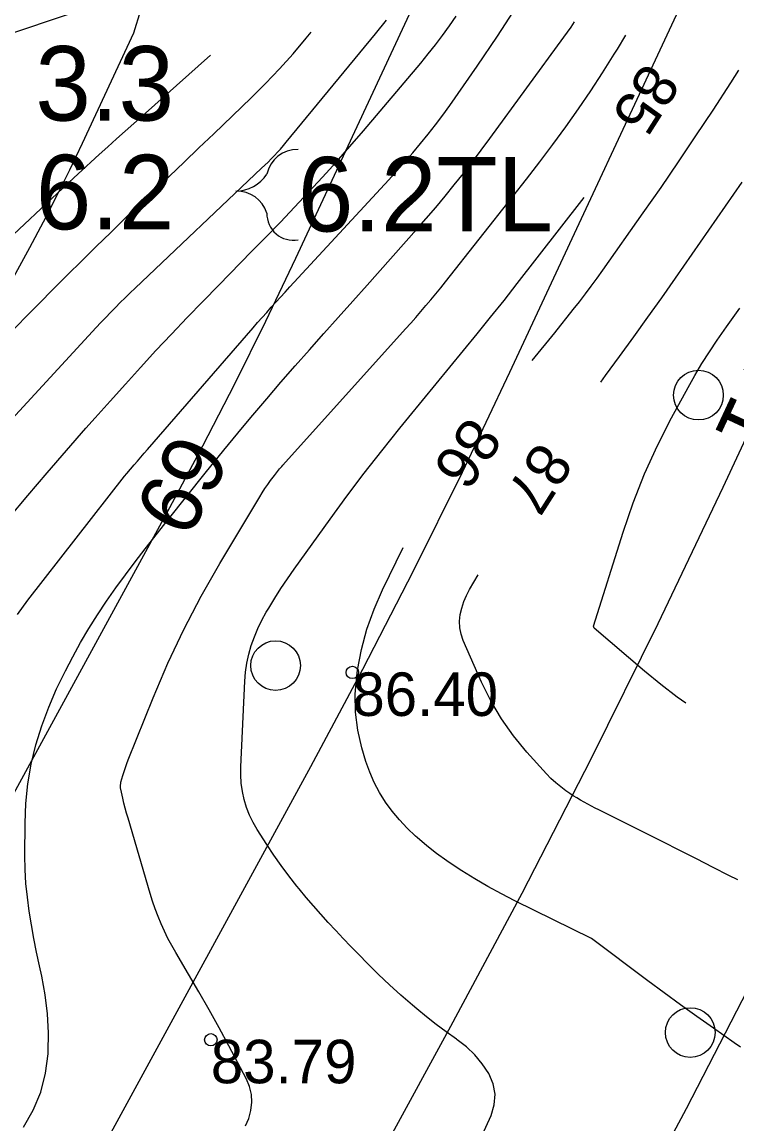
# Model space of a CAD drawing. Extents: x 672122 to 672963, y 6494983 to 6496223.
# Drawn here: x 672429.18 to 672452.18, y 6495806.53 to 6495842.01 of the extents above; entities that cross this region are included whole.
import ezdxf

# ---------------------------------------------------------------- set-up
doc = ezdxf.new("R2010")
doc.units = 0
for name, color, linetype in [('Default', 7, 'Continuous'), ('GEOLPUNKT', 7, 'Continuous'), ('HALJASTUS', 7, 'Continuous'), ('HORISONTAAL', 7, 'Continuous'), ('KORGUS', 7, 'Continuous'), ('LAMAM', 7, 'Continuous')]:
    doc.layers.add(name, color=color, linetype=linetype)

# ---------------------------------------------------------------- blocks, each defined once
blk = doc.blocks.new('METS')
at = {"layer": 'Default'}
blk.add_circle((0, 0), 0.8, dxfattribs=at)

msp = doc.modelspace()

# ---------------------------------------------------------------- linework, layer by layer
at = {"layer": 'GEOLPUNKT'}
msp.add_lwpolyline([(672167.86, 6496059.868), (672192.196, 6496043.547), (672290.817, 6495977.737), (672318.19, 6495903.611), (672426.169, 6495840.75), (672517.798, 6495871.563), (672661.796, 6495872.877), (672694.185, 6495874)], dxfattribs=at)
for centre, radius, start, end in [((672438.039, 6495836.914), 0.996, 88.6918, 168.8296), ((672436.034, 6495837.816), 1.248, 271.2485, 325.4023), ((672436.085, 6495835.543), 1.025, 17.8712, 91.3422), ((672437.906, 6495835.831), 0.845, 178.1845, 280.5909)]:
    msp.add_arc(centre, radius, start, end, dxfattribs=at)
at = {"layer": 'HORISONTAAL'}
for points in [[(672429.035, 6495822.941), (672429.374, 6495823.393), (672432.482, 6495827.385), (672432.558, 6495827.477), (672432.79, 6495827.751), (672432.896, 6495827.876), (672433.002, 6495828.001), (672433.11, 6495828.125), (672433.217, 6495828.25), (672436.614, 6495832.166), (672436.76, 6495832.332), (672436.906, 6495832.498), (672437.054, 6495832.663), (672437.202, 6495832.827), (672437.351, 6495832.991), (672437.501, 6495833.154), (672437.65, 6495833.317), (672437.8, 6495833.48), (672440.982, 6495836.931), (672441.242, 6495837.217), (672441.5, 6495837.506), (672441.753, 6495837.799), (672442.003, 6495838.094), (672442.248, 6495838.395), (672442.487, 6495838.699), (672442.717, 6495839.01), (672442.943, 6495839.324), (672443.829, 6495840.594), (672444.479, 6495841.556), (672445.111, 6495842.529)], [(672428.762, 6495826.036), (672429.375, 6495826.766), (672429.992, 6495827.492), (672430.614, 6495828.212), (672431.241, 6495828.93), (672431.535, 6495829.263), (672432.02, 6495829.809), (672432.507, 6495830.353), (672432.999, 6495830.893), (672433.493, 6495831.43), (672433.993, 6495831.963), (672434.495, 6495832.493), (672435.002, 6495833.018), (672435.511, 6495833.541), (672436.57, 6495834.617), (672437.033, 6495835.091), (672437.493, 6495835.567), (672437.95, 6495836.048), (672438.403, 6495836.531), (672438.851, 6495837.018), (672439.295, 6495837.51), (672439.731, 6495838.008), (672440.163, 6495838.511), (672442.011, 6495840.689), (672442.252, 6495840.981), (672442.487, 6495841.276), (672442.714, 6495841.577), (672442.936, 6495841.883), (672443.149, 6495842.195)], [(672427.614, 6495827.878), (672431.571, 6495832.172), (672431.723, 6495832.335), (672431.876, 6495832.497), (672432.031, 6495832.658), (672432.187, 6495832.818), (672432.344, 6495832.977), (672432.503, 6495833.134), (672432.663, 6495833.289), (672432.824, 6495833.444), (672436.891, 6495837.301), (672436.995, 6495837.401), (672437.098, 6495837.503), (672437.2, 6495837.606), (672437.3, 6495837.709), (672437.399, 6495837.815), (672437.496, 6495837.922), (672437.591, 6495838.032), (672437.684, 6495838.142), (672440.557, 6495841.632), (672440.907, 6495842.071)], [(672429.233, 6495806.428), (672429.546, 6495806.982), (672429.794, 6495807.557), (672429.943, 6495808.165), (672430.027, 6495808.795), (672430.03, 6495808.858), (672430.036, 6495809.472), (672430.008, 6495810.084), (672429.93, 6495810.691), (672429.82, 6495811.295), (672429.746, 6495811.623), (672429.652, 6495812.063), (672429.564, 6495812.503), (672429.485, 6495812.945), (672429.413, 6495813.388), (672429.355, 6495813.833), (672429.311, 6495814.279), (672429.288, 6495814.726), (672429.278, 6495815.175), (672429.281, 6495816.213), (672429.308, 6495816.853), (672429.37, 6495817.488), (672429.483, 6495818.116), (672429.631, 6495818.739), (672429.824, 6495819.351), (672430.041, 6495819.953), (672430.297, 6495820.541), (672430.577, 6495821.118), (672430.816, 6495821.572), (672431.068, 6495822.031), (672431.331, 6495822.483), (672431.611, 6495822.926), (672431.902, 6495823.361), (672432.204, 6495823.789), (672432.512, 6495824.213), (672432.826, 6495824.633), (672433.146, 6495825.048), (672433.891, 6495826.002), (672434.48, 6495826.748), (672435.074, 6495827.49), (672435.675, 6495828.227), (672436.281, 6495828.959), (672436.606, 6495829.348), (672437.055, 6495829.881), (672437.509, 6495830.411), (672437.967, 6495830.937), (672438.429, 6495831.459), (672438.893, 6495831.98), (672439.357, 6495832.5), (672439.821, 6495833.021), (672440.285, 6495833.542), (672441.875, 6495835.33), (672442.185, 6495835.684), (672442.491, 6495836.04), (672442.792, 6495836.402), (672443.089, 6495836.766), (672443.381, 6495837.135), (672443.67, 6495837.507), (672443.953, 6495837.882), (672444.233, 6495838.26), (672446.615, 6495841.528), (672446.731, 6495841.688), (672446.846, 6495841.849), (672446.96, 6495842.011)], [(672428.832, 6495832.03), (672429.281, 6495832.493), (672429.734, 6495832.952), (672430.189, 6495833.409), (672431.57, 6495834.779), (672432.037, 6495835.239), (672432.506, 6495835.696), (672432.978, 6495836.15), (672433.452, 6495836.601), (672433.928, 6495837.051), (672434.403, 6495837.502), (672434.876, 6495837.955), (672435.349, 6495838.408), (672436.557, 6495839.569), (672437.02, 6495840.03), (672437.471, 6495840.502), (672437.906, 6495840.99), (672438.329, 6495841.488), (672438.48, 6495841.68)], [(672436.377, 6495806.47), (672436.475, 6495806.714), (672436.548, 6495806.97), (672436.574, 6495807.231), (672436.564, 6495807.487), (672436.502, 6495807.735), (672436.404, 6495807.978), (672435.839, 6495809.045), (672435.524, 6495809.629), (672435.203, 6495810.21), (672434.875, 6495810.786), (672434.54, 6495811.359), (672434.127, 6495812.054), (672434, 6495812.279), (672433.878, 6495812.508), (672433.765, 6495812.741), (672433.658, 6495812.977), (672433.561, 6495813.217), (672433.469, 6495813.459), (672433.385, 6495813.705), (672433.308, 6495813.952), (672432.594, 6495816.381), (672432.548, 6495816.542), (672432.505, 6495816.702), (672432.464, 6495816.864), (672432.426, 6495817.026), (672432.359, 6495817.315), (672432.356, 6495817.333), (672432.354, 6495817.351), (672432.353, 6495817.37), (672432.353, 6495817.388), (672432.356, 6495817.463), (672432.357, 6495817.481), (672432.359, 6495817.5), (672432.363, 6495817.518), (672432.367, 6495817.536), (672432.429, 6495817.756), (672432.466, 6495817.883), (672432.507, 6495818.009), (672432.551, 6495818.134), (672432.599, 6495818.257), (672433.4, 6495820.256), (672433.876, 6495821.365), (672434.386, 6495822.457), (672434.948, 6495823.524), (672435.543, 6495824.574), (672436.831, 6495826.723), (672436.913, 6495826.856), (672436.998, 6495826.988), (672437.087, 6495827.118), (672437.178, 6495827.246), (672437.301, 6495827.415), (672437.333, 6495827.457), (672437.365, 6495827.499), (672437.398, 6495827.54), (672437.432, 6495827.581), (672437.466, 6495827.621), (672437.501, 6495827.661), (672437.536, 6495827.7), (672437.571, 6495827.74), (672441.522, 6495832.13), (672441.687, 6495832.316), (672441.852, 6495832.502), (672442.015, 6495832.69), (672442.177, 6495832.879), (672442.338, 6495833.069), (672442.496, 6495833.26), (672442.653, 6495833.454), (672442.808, 6495833.648), (672444.977, 6495836.396), (672445.409, 6495836.951), (672445.837, 6495837.508), (672446.258, 6495838.071), (672446.674, 6495838.638), (672447.08, 6495839.211), (672447.477, 6495839.79), (672447.861, 6495840.379), (672448.235, 6495840.973), (672448.336, 6495841.138), (672448.603, 6495841.584)], [(672428.196, 6495834.506), (672430.845, 6495836.99), (672431.118, 6495837.244), (672431.392, 6495837.497), (672431.668, 6495837.748), (672431.945, 6495837.997), (672432.222, 6495838.245), (672432.5, 6495838.494), (672432.778, 6495838.742), (672433.056, 6495838.99), (672435.246, 6495840.942)], [(672445.589, 6495831.112), (672446.321, 6495832.008), (672446.521, 6495832.255), (672446.719, 6495832.503), (672446.916, 6495832.752), (672447.111, 6495833.003), (672447.304, 6495833.255), (672447.494, 6495833.509), (672447.682, 6495833.766), (672447.867, 6495834.024), (672449.168, 6495835.868), (672449.74, 6495836.687), (672450.305, 6495837.511), (672450.861, 6495838.341), (672451.411, 6495839.175), (672451.982, 6495840.054), (672452.238, 6495840.455)], [(672447.798, 6495830.411), (672447.954, 6495830.628), (672448.405, 6495831.247), (672448.864, 6495831.879), (672449.314, 6495832.505), (672449.76, 6495833.135), (672450.202, 6495833.766), (672452.353, 6495836.859)], [(672442.683, 6495803.333), (672444.274, 6495806.806), (672444.373, 6495807.15), (672444.404, 6495807.49), (672444.336, 6495807.824), (672444.201, 6495808.155), (672443.988, 6495808.466), (672443.751, 6495808.755), (672443.479, 6495809.012), (672443.184, 6495809.247), (672443.155, 6495809.267), (672442.831, 6495809.5), (672442.511, 6495809.738), (672442.197, 6495809.985), (672441.888, 6495810.237), (672441.745, 6495810.357), (672441.373, 6495810.679), (672441.007, 6495811.009), (672440.651, 6495811.348), (672440.302, 6495811.695), (672440.013, 6495811.991), (672439.765, 6495812.246), (672439.518, 6495812.504), (672439.274, 6495812.763), (672439.032, 6495813.025), (672438.793, 6495813.289), (672438.557, 6495813.556), (672438.326, 6495813.827), (672438.099, 6495814.102), (672438.025, 6495814.193), (672437.768, 6495814.519), (672437.52, 6495814.85), (672437.283, 6495815.19), (672437.054, 6495815.536), (672436.751, 6495816.012), (672436.619, 6495816.242), (672436.502, 6495816.48), (672436.408, 6495816.727), (672436.33, 6495816.981), (672436.276, 6495817.242), (672436.237, 6495817.504), (672436.222, 6495817.769), (672436.222, 6495818.035), (672436.349, 6495820.785), (672436.374, 6495821.078), (672436.415, 6495821.369), (672436.479, 6495821.655), (672436.559, 6495821.938), (672436.659, 6495822.215), (672436.771, 6495822.487), (672436.901, 6495822.751), (672437.042, 6495823.009), (672437.121, 6495823.144), (672437.315, 6495823.463), (672437.514, 6495823.778), (672437.722, 6495824.088), (672437.936, 6495824.394), (672439.092, 6495826.002), (672439.637, 6495826.746), (672440.191, 6495827.483), (672440.759, 6495828.21), (672441.335, 6495828.931), (672441.624, 6495829.286), (672442.063, 6495829.823), (672442.502, 6495830.36), (672442.942, 6495830.895), (672443.383, 6495831.431), (672443.822, 6495831.967), (672444.258, 6495832.507), (672444.689, 6495833.05), (672445.116, 6495833.596), (672447.187, 6495836.264), (672447.262, 6495836.362)], [(672450.533, 6495820.078), (672450.263, 6495820.272), (672449.731, 6495820.686), (672449.209, 6495821.115), (672447.584, 6495822.5), (672447.563, 6495822.563), (672448.519, 6495825.586), (672448.848, 6495826.532), (672449.211, 6495827.463), (672449.627, 6495828.372), (672450.078, 6495829.266), (672450.607, 6495830.245), (672450.826, 6495830.634), (672451.054, 6495831.019), (672451.295, 6495831.395), (672451.544, 6495831.766), (672451.845, 6495832.197), (672451.952, 6495832.348), (672452.059, 6495832.498), (672452.168, 6495832.647), (672452.278, 6495832.795)], [(672452.298, 6495809.01), (672452.094, 6495809.151), (672451.43, 6495809.614), (672450.896, 6495809.989), (672450.366, 6495810.368), (672449.839, 6495810.753), (672449.315, 6495811.141), (672447.5, 6495812.5), (672445.04, 6495813.722), (672444.604, 6495813.948), (672444.172, 6495814.182), (672443.749, 6495814.43), (672443.33, 6495814.686), (672443.184, 6495814.779), (672442.848, 6495815.004), (672442.52, 6495815.24), (672442.205, 6495815.491), (672441.897, 6495815.753), (672441.841, 6495815.804), (672441.577, 6495816.057), (672441.326, 6495816.322), (672441.094, 6495816.604), (672440.875, 6495816.897), (672440.682, 6495817.206), (672440.509, 6495817.525), (672440.368, 6495817.86), (672440.247, 6495818.204), (672440.118, 6495818.639), (672439.987, 6495819.212), (672439.908, 6495819.788), (672439.904, 6495820.37), (672439.95, 6495820.955), (672439.977, 6495821.139), (672440.106, 6495821.81), (672440.277, 6495822.468), (672440.508, 6495823.108), (672440.78, 6495823.734), (672441.445, 6495825.09)], [(672452.211, 6495814.391), (672451.921, 6495814.538), (672451.42, 6495814.792), (672450.88, 6495815.066), (672450.34, 6495815.339), (672449.799, 6495815.612), (672449.258, 6495815.883), (672447.742, 6495816.643), (672447.621, 6495816.705), (672447.501, 6495816.767), (672447.381, 6495816.83), (672447.262, 6495816.894), (672447.144, 6495816.961), (672447.028, 6495817.03), (672446.913, 6495817.103), (672446.801, 6495817.178), (672446.679, 6495817.262), (672446.512, 6495817.386), (672446.351, 6495817.518), (672446.199, 6495817.661), (672446.054, 6495817.811), (672445.425, 6495818.507), (672444.997, 6495819.029), (672444.606, 6495819.574), (672444.268, 6495820.154), (672443.967, 6495820.757), (672443.374, 6495822.098), (672443.306, 6495822.301), (672443.264, 6495822.508), (672443.259, 6495822.718), (672443.28, 6495822.931), (672443.332, 6495823.143), (672443.397, 6495823.35), (672443.483, 6495823.549), (672443.582, 6495823.743), (672443.854, 6495824.216)]]:
    msp.add_lwpolyline(points, dxfattribs=at)
at = {"layer": 'KORGUS'}
for centre in [(672439.81, 6495821.07), (672435.256, 6495809.244)]:
    msp.add_circle(centre, 0.2, dxfattribs=at)
at = {"layer": 'LAMAM'}
for points in [[(672329.118, 6495906.166), (672423.969, 6495863.06), (672426.94, 6495861.719), (672429.917, 6495860.393), (672432.902, 6495859.083), (672435.893, 6495857.788), (672447.872, 6495852.637), (672450.32, 6495851.141), (672451.676, 6495849.228), (672451.94, 6495846.898), (672451.111, 6495844.151), (672444.863, 6495830.722), (672443.338, 6495827.511), (672441.763, 6495824.326), (672440.137, 6495821.166), (672438.46, 6495818.032), (672411.473, 6495768.533), (672411.45, 6495768.486), (672411.434, 6495768.436), (672411.425, 6495768.386), (672411.421, 6495768.333), (672411.421, 6495768.013)], [(672401.682, 6495766.925), (672401.682, 6495767.144), (672401.684, 6495767.18), (672401.691, 6495767.215), (672401.702, 6495767.248), (672401.717, 6495767.281), (672433.941, 6495826.384), (672435.001, 6495828.366), (672436.03, 6495830.364), (672437.026, 6495832.378), (672437.99, 6495834.408), (672441.941, 6495842.901), (672442.465, 6495844.638), (672442.299, 6495846.111), (672441.441, 6495847.321), (672439.893, 6495848.267), (672432.318, 6495851.524), (672430.427, 6495852.343), (672428.539, 6495853.171), (672426.656, 6495854.01), (672424.778, 6495854.858), (672321.376, 6495901.85)], [(672443.044, 6495870.316), (672463.83, 6495861.378), (672468.079, 6495858.782), (672470.432, 6495855.463), (672470.889, 6495851.419), (672469.451, 6495846.652), (672458.362, 6495822.817), (672455.841, 6495817.51), (672453.237, 6495812.245), (672450.549, 6495807.022), (672447.778, 6495801.842), (672430.983, 6495771.038), (672430.947, 6495770.96), (672430.921, 6495770.88), (672430.905, 6495770.797), (672430.9, 6495770.711), (672430.9, 6495770.188)], [(672386.561, 6495864.391), (672425.586, 6495846.655), (672426.373, 6495846.3), (672427.161, 6495845.949), (672427.951, 6495845.603), (672428.743, 6495845.26), (672431.914, 6495843.896), (672432.562, 6495843.5), (672432.921, 6495842.994), (672432.991, 6495842.377), (672432.771, 6495841.65), (672431.117, 6495838.095), (672430.714, 6495837.245), (672430.297, 6495836.402), (672429.866, 6495835.566), (672429.422, 6495834.736), (672391.962, 6495766.029), (672391.954, 6495766.011), (672391.948, 6495765.993), (672391.944, 6495765.974), (672391.943, 6495765.955), (672391.943, 6495765.838)], [(672421.161, 6495769.101), (672421.161, 6495769.522), (672421.165, 6495769.591), (672421.177, 6495769.658), (672421.199, 6495769.723), (672421.228, 6495769.786), (672442.979, 6495809.68), (672445.272, 6495813.966), (672447.496, 6495818.288), (672449.65, 6495822.644), (672451.736, 6495827.035), (672460.281, 6495845.402), (672461.415, 6495849.159), (672461.054, 6495852.345), (672459.2, 6495854.962), (672455.851, 6495857.008), (672439.468, 6495864.052)]]:
    msp.add_lwpolyline(points, dxfattribs=at)

# ---------------------------------------------------------------- block references
at = {"layer": 'HALJASTUS'}
for p in [(672450.942, 6495829.998), (672437.341, 6495821.29), (672450.68, 6495809.477)]:
    msp.add_blockref('METS', p, dxfattribs=at)

# ---------------------------------------------------------------- texts
at = {"layer": 'GEOLPUNKT'}
for s, p in [('3.3', (672429.613, 6495838.836)), ('6.2', (672429.626, 6495835.336)), ('6.2TL', (672438.056, 6495835.267))]:
    msp.add_text(s, height=2.4, dxfattribs=at).set_placement(p)
at = {"layer": 'HORISONTAAL'}
for s, rotation, p in [('85', 237.5816, (672449.231, 6495840.768)), ('86', 235.4646, (672443.543, 6495829.374)), ('87', 237.5153, (672445.789, 6495828.559))]:
    msp.add_text(s, height=1.4, rotation=rotation, dxfattribs=at).set_placement(p)
at = {"layer": 'KORGUS'}
for s, p in [('86.40', (672439.81, 6495819.67)), ('83.79', (672435.256, 6495807.844))]:
    msp.add_text(s, height=1.4, dxfattribs=at).set_placement(p)
at = {"layer": 'LAMAM'}
for s, rotation, p in [('71', 245.0504, (672452.695, 6495831.467)), ('69', 242.3365, (672434.14, 6495828.901))]:
    msp.add_text(s, height=2, rotation=rotation, dxfattribs=at).set_placement(p)

doc.saveas('drawing.dxf')
